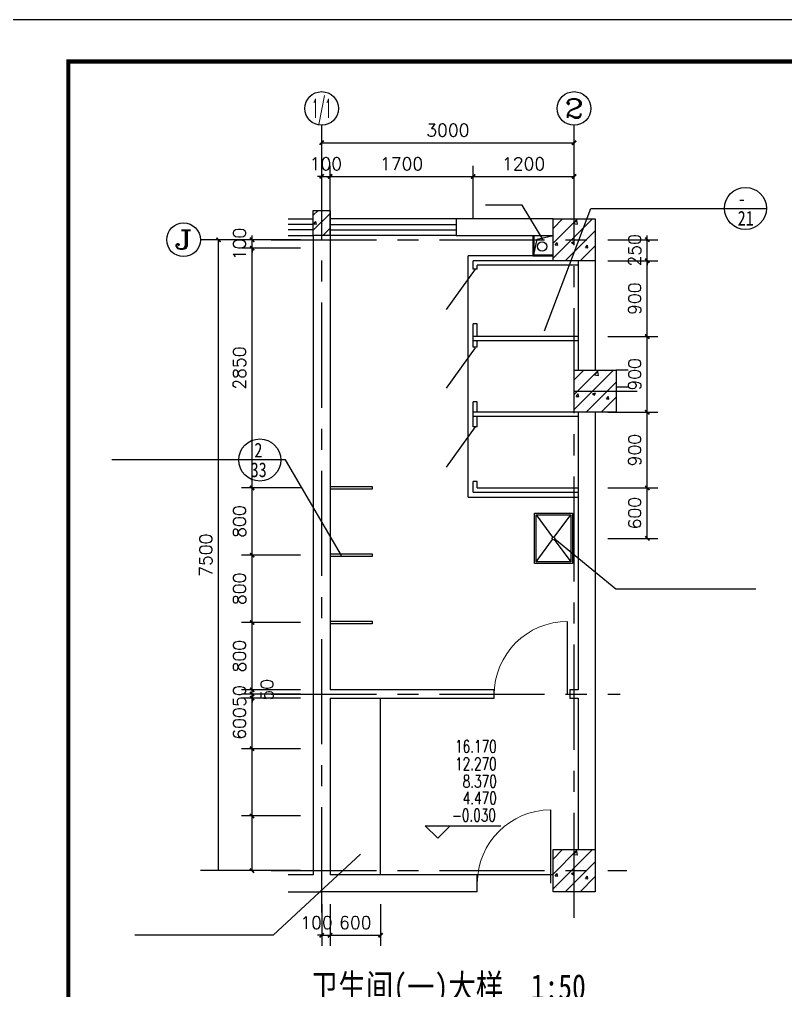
# Model space of a CAD drawing. Extents: x -4968480 to 5598971, y -5343220 to -29066.
# Drawn here: x 312330 to 321437, y -58011 to -46466 of the extents above; entities that cross this region are included whole.
import ezdxf
from ezdxf.enums import TextEntityAlignment as Align

# ---------------------------------------------------------------- set-up
doc = ezdxf.new("R2010")
doc.units = 0
doc.header["$LTSCALE"] = 1000
doc.header["$MEASUREMENT"] = 0
doc.linetypes.add('CENTER', pattern=[2, 1.25, -0.25, 0.25, -0.25])
doc.layers.get('0').update_dxf_attribs({"linetype": 'CONTINUOUS'})
for name, color, linetype in [('AXIS', 3, 'CONTINUOUS'), ('AXIS_TEXT', 7, 'CONTINUOUS'), ('DOTE', 1, 'CENTER'), ('PUB_DIM', 3, 'CONTINUOUS'), ('PUB_TEXT', 7, 'CONTINUOUS'), ('WALL', 2, 'CONTINUOUS'), ('WINDOW', 4, 'CONTINUOUS')]:
    doc.layers.add(name, color=color, linetype=linetype)
doc.styles.add('-宋体', font='', dxfattribs={"width": 0.8})
doc.styles.add('_TCH_AXIS', font='COMPLEX', dxfattribs={"bigfont": 'GBCBIG'})
doc.styles.add('_TCH_DIM', font='SIMPLEX', dxfattribs={"bigfont": 'GBCBIG'})
doc.styles.get('-宋体').set_extended_font_data('SimSun')

# ---------------------------------------------------------------- blocks, each defined once
blk = doc.blocks.new('_ArchTick')
at = {"color": 0, "linetype": 'ByBlock', "const_width": 0.4}
blk.add_lwpolyline([(-0.5, -0.5), (0.5, 0.5)], dxfattribs=at)

msp = doc.modelspace()

# ---------------------------------------------------------------- linework, layer by layer
for p, q in [((318307, -48672.9, -24317.3), (317867.8, -48672.9, -24317.3)), ((318553.5, -49086.5, -24317.3), (318307, -48672.9, -24317.3)), ((318572.3, -50166.5, -24317.3), (319123.7, -48712.7, -24317.3)), ((319123.7, -48712.7, -24317.3), (321209.7, -48712.7, -24317.3)), ((317522.5, -48835.7, -24317.3), (316022.5, -48835.7, -24317.3)), ((316022.5, -48902.4, -24317.3), (317522.5, -48902.4, -24317.3)), ((316022.5, -48969, -24317.3), (317522.5, -48969, -24317.3)), ((317522.5, -49035.7, -24317.3), (316022.5, -49035.7, -24317.3)), ((318432.5, -49035.7, -24317.3), (318432.5, -49275.7, -24317.3)), ((318442.5, -49035.7, -24317.3), (318442.5, -49265.7, -24317.3)), ((318485, -49080.2, -24317.3), (318672.5, -49035.7, -24317.3)), ((318442.5, -49265.7, -24317.3), (318485, -49080.2, -24317.3)), ((317662.5, -52145.7, -24317.3), (317662.5, -49275.7, -24317.3)), ((318672.5, -49275.7, -24317.3), (317662.5, -49275.7, -24317.3)), ((318432.5, -49275.7, -24317.3), (318672.5, -49275.7, -24317.3)), ((318442.5, -49265.7, -24317.3), (318672.5, -49265.7, -24317.3)), ((317722.5, -49435.7, -24317.3), (317722.5, -49335.7, -24317.3)), ((318972.5, -49335.7, -24317.3), (317722.5, -49335.7, -24317.3)), ((317772.5, -49435.7, -24317.3), (317772.5, -49385.7, -24317.3)), ((318972.5, -49385.7, -24317.3), (317772.5, -49385.7, -24317.3)), ((317747.5, -49435.7, -24317.3), (317400.5, -49914.2, -24317.3)), ((317772.5, -49435.7, -24317.3), (317722.5, -49435.7, -24317.3)), ((317772.5, -50085.7, -24317.3), (317722.5, -50085.7, -24317.3)), ((317722.5, -50360.7, -24317.3), (317722.5, -50085.7, -24317.3)), ((317772.5, -50235.7, -24317.3), (317772.5, -50085.7, -24317.3)), ((318972.5, -50235.7, -24317.3), (317722.5, -50235.7, -24317.3)), ((318972.5, -50285.7, -24317.3), (317722.5, -50285.7, -24317.3)), ((317772.5, -50360.7, -24317.3), (317772.5, -50285.7, -24317.3)), ((317747.5, -50370.7, -24317.3), (317400.5, -50849.2, -24317.3)), ((317772.5, -50360.7, -24317.3), (317722.5, -50360.7, -24317.3)), ((317772.5, -51010.7, -24317.3), (317722.5, -51010.7, -24317.3)), ((317722.5, -51310.7, -24317.3), (317722.5, -51010.7, -24317.3)), ((317772.5, -51135.7, -24317.3), (317772.5, -51010.7, -24317.3)), ((318972.5, -51135.7, -24317.3), (317722.5, -51135.7, -24317.3)), ((318972.5, -51185.7, -24317.3), (317722.5, -51185.7, -24317.3)), ((317772.5, -51310.7, -24317.3), (317772.5, -51185.7, -24317.3)), ((317747.5, -51310.7, -24317.3), (317400.5, -51789.2, -24317.3)), ((317772.5, -51310.7, -24317.3), (317722.5, -51310.7, -24317.3)), ((315490.9, -51703.5, -24317.3), (313429.9, -51703.5, -24317.3)), ((316158.1, -52839.3, -24317.3), (315490.9, -51703.5, -24317.3)), ((316022.5, -52020.7, -24317.3), (316522.5, -52020.7, -24317.3)), ((316522.5, -52050.7, -24317.3), (316022.5, -52050.7, -24317.3)), ((316522.5, -52020.7, -24317.3), (316522.5, -52050.7, -24317.3)), ((317722.5, -52085.7, -24317.3), (317722.5, -51960.7, -24317.3)), ((317772.5, -51960.7, -24317.3), (317722.5, -51960.7, -24317.3)), ((317772.5, -52035.7, -24317.3), (317772.5, -51960.7, -24317.3)), ((317772.5, -52035.7, -24317.3), (318972.5, -52035.7, -24317.3)), ((317662.5, -52145.7, -24317.3), (318972.5, -52145.7, -24317.3)), ((317722.5, -52085.7, -24317.3), (318972.5, -52085.7, -24317.3)), ((318472.5, -52355.3, -24317.3), (318667.3, -52621.5, -24317.3)), ((318687.6, -52621.5, -24317.3), (318882.5, -52355.3, -24317.3)), ((318693.3, -52641.9, -24317.3), (319419.9, -53237.3, -24317.3)), ((318472.5, -52915.3, -24317.3), (318667.3, -52649.1, -24317.3)), ((318687.6, -52649.1, -24317.3), (318882.5, -52915.3, -24317.3)), ((316022.5, -52820.7, -24317.3), (316522.5, -52820.7, -24317.3)), ((316522.5, -52850.7, -24317.3), (316022.5, -52850.7, -24317.3)), ((316522.5, -52820.7, -24317.3), (316522.5, -52850.7, -24317.3)), ((319419.9, -53237.3, -24317.3), (321081.7, -53237.3, -24317.3)), ((316022.5, -53620.7, -24317.3), (316522.5, -53620.7, -24317.3)), ((316522.5, -53650.7, -24317.3), (316022.5, -53650.7, -24317.3)), ((316522.5, -53620.7, -24317.3), (316522.5, -53650.7, -24317.3)), ((318845.4, -54496.3, -24317.3), (318845.4, -53623.3, -24317.3)), ((316622.5, -56635.7, -24317.3), (316622.5, -54535.7, -24317.3)), ((318645.5, -56735.7, -24317.3), (318645.5, -55862.7, -24317.3)), ((316382.1, -56389.2, -24317.3), (315344.7, -57354.3, -24317.3)), ((318672.5, -56635.7, -24317.3), (317772.5, -56635.7, -24317.3)), ((315344.7, -57354.3, -24317.3), (313700.1, -57354.3, -24317.3))]:
    msp.add_line(p, q)
at = {"color": 8}
for p, q in [((315822.5, -48794.7, -24317.3), (315881.5, -48735.7, -24317.3)), ((315822.5, -48971.5, -24317.3), (316022.5, -48771.5, -24317.3)), ((318672.5, -48949.9, -24317.3), (318786.7, -48835.7, -24317.3)), ((318672.5, -49126.7, -24317.3), (318963.4, -48835.7, -24317.3)), ((318672.5, -49303.4, -24317.3), (319140.2, -48835.7, -24317.3)), ((315826.2, -48973, -24317.3), (315822.5, -48940.8, -24317.3)), ((315829.2, -48896, -24317.3), (315853.3, -48867.2, -24317.3)), ((315829.2, -48896, -24317.3), (315859.1, -48898.6, -24317.3)), ((315839.1, -48913.5, -24317.3), (315839.1, -48913.5, -24317.3)), ((315859, -48898.8, -24317.3), (315853.2, -48867.5, -24317.3)), ((315930, -48837.1, -24317.3), (315930, -48837.1, -24317.3)), ((315931.5, -48889, -24317.3), (315931.5, -48889, -24317.3)), ((315935, -49035.7, -24317.3), (316022.5, -48948.2, -24317.3)), ((318727.6, -48893, -24317.3), (318727.6, -48893, -24317.3)), ((318892.8, -48846.8, -24317.3), (318892.8, -48846.8, -24317.3)), ((318917.2, -48892.6, -24317.3), (318956.2, -48852, -24317.3)), ((318917.2, -48892.6, -24317.3), (318961.7, -48899.5, -24317.3)), ((318961.7, -48899.7, -24317.3), (318956.1, -48852.2, -24317.3)), ((318987.6, -48917.7, -24317.3), (318987.6, -48917.7, -24317.3)), ((319043.3, -48851.5, -24317.3), (319043.3, -48851.5, -24317.3)), ((315822.5, -48972.2, -24317.3), (315826.3, -48972.8, -24317.3)), ((315923.9, -49003.6, -24317.3), (315923.9, -49003.6, -24317.3)), ((316016, -48957.6, -24317.3), (316022.5, -48955.1, -24317.3)), ((316016, -48957.6, -24317.3), (316022.5, -48961.9, -24317.3)), ((318721, -49006.6, -24317.3), (318721, -49006.6, -24317.3)), ((318730.9, -48952.9, -24317.3), (318730.9, -48952.9, -24317.3)), ((318817, -49335.7, -24317.3), (319172.5, -48980.2, -24317.3)), ((318867.6, -49013.1, -24317.3), (318867.6, -49013.1, -24317.3)), ((318911.8, -49048.7, -24317.3), (318911.8, -49048.7, -24317.3)), ((319012.6, -48956.6, -24317.3), (319012.6, -48956.6, -24317.3)), ((319037, -49032.2, -24317.3), (319037, -49032.2, -24317.3)), ((319134.5, -49024.4, -24317.3), (319134.5, -49024.4, -24317.3)), ((318698.2, -49147, -24317.3), (318722.3, -49118.3, -24317.3)), ((318698.2, -49147, -24317.3), (318728.1, -49149.6, -24317.3)), ((318728.1, -49149.9, -24317.3), (318722.3, -49118.5, -24317.3)), ((318724.8, -49119.3, -24317.3), (318724.8, -49119.3, -24317.3)), ((318890.3, -49117.8, -24317.3), (318925.3, -49104.3, -24317.3)), ((318890.3, -49117.8, -24317.3), (318915.2, -49134.5, -24317.3)), ((318911.9, -49181.6, -24317.3), (318911.9, -49181.6, -24317.3)), ((318915.1, -49134.8, -24317.3), (318925.3, -49104.6, -24317.3)), ((318981.5, -49084.1, -24317.3), (318981.5, -49084.1, -24317.3)), ((318993.8, -49335.7, -24317.3), (319172.5, -49157, -24317.3)), ((319056.9, -49178.4, -24317.3), (319081, -49149.6, -24317.3)), ((319056.9, -49178.4, -24317.3), (319086.7, -49181, -24317.3)), ((319086.7, -49181.2, -24317.3), (319080.9, -49149.9, -24317.3)), ((318718.7, -49285.8, -24317.3), (318718.7, -49285.8, -24317.3)), ((318770.2, -49268.6, -24317.3), (318770.2, -49268.6, -24317.3)), ((318780.3, -49245.9, -24317.3), (318780.3, -49245.9, -24317.3)), ((318905.4, -49229.4, -24317.3), (318905.4, -49229.4, -24317.3)), ((318975.4, -49250.5, -24317.3), (318975.4, -49250.5, -24317.3)), ((319037.1, -49279.9, -24317.3), (319037.1, -49279.9, -24317.3)), ((319094.8, -49204.5, -24317.3), (319094.8, -49204.5, -24317.3)), ((319170.6, -49335.7, -24317.3), (319172.5, -49333.8, -24317.3)), ((318922.5, -50749.9, -24317.3), (319036.7, -50635.7, -24317.3)), ((318922.5, -50926.7, -24317.3), (319213.4, -50635.7, -24317.3)), ((318922.5, -51103.4, -24317.3), (319390.2, -50635.7, -24317.3)), ((319142.8, -50646.8, -24317.3), (319142.8, -50646.8, -24317.3)), ((319167.2, -50692.6, -24317.3), (319206.2, -50652, -24317.3)), ((319211.7, -50699.7, -24317.3), (319206.1, -50652.2, -24317.3)), ((319293.3, -50651.5, -24317.3), (319293.3, -50651.5, -24317.3)), ((318977.6, -50693, -24317.3), (318977.6, -50693, -24317.3)), ((318980.9, -50752.9, -24317.3), (318980.9, -50752.9, -24317.3)), ((319067, -51135.7, -24317.3), (319422.5, -50780.2, -24317.3)), ((319167.2, -50692.6, -24317.3), (319211.7, -50699.5, -24317.3)), ((319237.6, -50717.7, -24317.3), (319237.6, -50717.7, -24317.3)), ((319262.6, -50756.6, -24317.3), (319262.6, -50756.6, -24317.3)), ((318971, -50806.6, -24317.3), (318971, -50806.6, -24317.3)), ((319117.6, -50813.1, -24317.3), (319117.6, -50813.1, -24317.3)), ((319140.3, -50917.8, -24317.3), (319175.3, -50904.3, -24317.3)), ((319161.8, -50848.7, -24317.3), (319161.8, -50848.7, -24317.3)), ((319165.1, -50934.8, -24317.3), (319175.3, -50904.6, -24317.3)), ((319231.5, -50884.1, -24317.3), (319231.5, -50884.1, -24317.3)), ((319287, -50832.2, -24317.3), (319287, -50832.2, -24317.3)), ((319384.5, -50824.4, -24317.3), (319384.5, -50824.4, -24317.3)), ((318948.2, -50947, -24317.3), (318972.3, -50918.3, -24317.3)), ((318948.2, -50947, -24317.3), (318978.1, -50949.6, -24317.3)), ((318978.1, -50949.9, -24317.3), (318972.3, -50918.5, -24317.3)), ((318974.8, -50919.3, -24317.3), (318974.8, -50919.3, -24317.3)), ((319140.3, -50917.8, -24317.3), (319165.2, -50934.5, -24317.3)), ((319155.4, -51029.4, -24317.3), (319155.4, -51029.4, -24317.3)), ((319161.9, -50981.6, -24317.3), (319161.9, -50981.6, -24317.3)), ((319243.8, -51135.7, -24317.3), (319422.5, -50957, -24317.3)), ((319306.9, -50978.4, -24317.3), (319331, -50949.6, -24317.3)), ((319306.9, -50978.4, -24317.3), (319336.7, -50981, -24317.3)), ((319336.7, -50981.2, -24317.3), (319330.9, -50949.9, -24317.3)), ((319344.8, -51004.5, -24317.3), (319344.8, -51004.5, -24317.3)), ((318968.7, -51085.8, -24317.3), (318968.7, -51085.8, -24317.3)), ((319020.2, -51068.6, -24317.3), (319020.2, -51068.6, -24317.3)), ((319030.3, -51045.9, -24317.3), (319030.3, -51045.9, -24317.3)), ((319225.4, -51050.5, -24317.3), (319225.4, -51050.5, -24317.3)), ((319287.1, -51079.9, -24317.3), (319287.1, -51079.9, -24317.3)), ((319420.6, -51135.7, -24317.3), (319422.5, -51133.8, -24317.3)), ((318672.5, -56449.9, -24317.3), (318786.7, -56335.7, -24317.3)), ((318672.5, -56626.7, -24317.3), (318963.4, -56335.7, -24317.3)), ((318672.5, -56803.4, -24317.3), (319140.2, -56335.7, -24317.3)), ((318727.6, -56393, -24317.3), (318727.6, -56393, -24317.3)), ((318730.9, -56452.9, -24317.3), (318730.9, -56452.9, -24317.3)), ((318892.8, -56346.8, -24317.3), (318892.8, -56346.8, -24317.3)), ((318917.2, -56392.6, -24317.3), (318956.2, -56352, -24317.3)), ((318917.2, -56392.6, -24317.3), (318961.7, -56399.5, -24317.3)), ((318961.7, -56399.7, -24317.3), (318956.1, -56352.2, -24317.3)), ((318987.6, -56417.7, -24317.3), (318987.6, -56417.7, -24317.3)), ((319043.3, -56351.5, -24317.3), (319043.3, -56351.5, -24317.3)), ((318721, -56506.6, -24317.3), (318721, -56506.6, -24317.3)), ((318817, -56835.7, -24317.3), (319172.5, -56480.2, -24317.3)), ((318867.6, -56513.1, -24317.3), (318867.6, -56513.1, -24317.3)), ((318911.8, -56548.7, -24317.3), (318911.8, -56548.7, -24317.3)), ((319012.6, -56456.6, -24317.3), (319012.6, -56456.6, -24317.3)), ((319037, -56532.2, -24317.3), (319037, -56532.2, -24317.3)), ((319134.5, -56524.4, -24317.3), (319134.5, -56524.4, -24317.3)), ((318698.2, -56647, -24317.3), (318722.3, -56618.3, -24317.3)), ((318698.2, -56647, -24317.3), (318728.1, -56649.6, -24317.3)), ((318728.1, -56649.9, -24317.3), (318722.3, -56618.5, -24317.3)), ((318724.8, -56619.3, -24317.3), (318724.8, -56619.3, -24317.3)), ((318890.3, -56617.8, -24317.3), (318925.3, -56604.3, -24317.3)), ((318890.3, -56617.8, -24317.3), (318915.2, -56634.5, -24317.3)), ((318911.9, -56681.6, -24317.3), (318911.9, -56681.6, -24317.3)), ((318915.1, -56634.8, -24317.3), (318925.3, -56604.6, -24317.3)), ((318981.5, -56584.1, -24317.3), (318981.5, -56584.1, -24317.3)), ((318993.8, -56835.7, -24317.3), (319172.5, -56657, -24317.3)), ((319056.9, -56678.4, -24317.3), (319081, -56649.6, -24317.3)), ((319056.9, -56678.4, -24317.3), (319086.7, -56681, -24317.3)), ((319086.7, -56681.2, -24317.3), (319080.9, -56649.9, -24317.3)), ((318718.7, -56785.8, -24317.3), (318718.7, -56785.8, -24317.3)), ((318770.2, -56768.6, -24317.3), (318770.2, -56768.6, -24317.3)), ((318780.3, -56745.9, -24317.3), (318780.3, -56745.9, -24317.3)), ((318905.4, -56729.4, -24317.3), (318905.4, -56729.4, -24317.3)), ((318975.4, -56750.5, -24317.3), (318975.4, -56750.5, -24317.3)), ((319037.1, -56779.9, -24317.3), (319037.1, -56779.9, -24317.3)), ((319094.8, -56704.5, -24317.3), (319094.8, -56704.5, -24317.3)), ((319170.6, -56835.7, -24317.3), (319172.5, -56833.8, -24317.3))]:
    msp.add_line(p, q, dxfattribs=at)
at = {"elevation": -24317.3}
for points in [[(311661.7, -67466.1), (311661.7, -46466.1), (341361.7, -46466.1), (341361.7, -67466.1)], [(318452.5, -52935.3), (318452.5, -52335.3), (318902.5, -52335.3), (318902.5, -52935.3)], [(318472.5, -52915.3), (318472.5, -52355.3), (318882.5, -52355.3), (318882.5, -52915.3)]]:
    msp.add_lwpolyline(points, close=True, dxfattribs=at)
at = {"const_width": 50, "elevation": -24317.3}
msp.add_lwpolyline([(312911.7, -66966.1), (340861.7, -66966.1), (340861.7, -46966.1), (312911.7, -46966.1)], close=True, dxfattribs=at)
for centre, radius in [((320959.7, -48712.7, -24317.3), 250), ((318542.5, -49165.7, -24317.3), 55), ((315186.7, -51703.5, -24317.3), 250), ((318677.5, -52635.3, -24317.3), 17.1)]:
    msp.add_circle(centre, radius)
at = {"lineweight": 13}
for centre in [(318845.4, -54496.3, -24317.3), (318645.5, -56735.7, -24317.3)]:
    msp.add_arc(centre, 873, 90, 180, dxfattribs=at)
at = {"layer": 'AXIS'}
for p, q in [((315922.5, -48571.1, -24317.3), (315922.5, -47724.9, -24317.3)), ((318922.5, -48571.1, -24317.3), (318922.5, -47724.9, -24317.3)), ((315128.7, -49085.7, -24317.3), (314480.7, -49085.7, -24317.3)), ((315128.7, -56585.7, -24317.3), (314480.7, -56585.7, -24317.3))]:
    msp.add_line(p, q, dxfattribs=at)
for centre in [(315922.5, -47524.9, -24317.3), (318922.5, -47524.9, -24317.3), (314280.7, -49085.7, -24317.3)]:
    msp.add_circle(centre, 200, dxfattribs=at)
at = {"layer": 'DOTE'}
for p, q in [((315922.5, -57082.6, -24317.3), (315922.5, -48669.7, -24317.3)), ((318922.5, -57148.4, -24317.3), (318922.5, -48669.7, -24317.3)), ((315322.5, -49085.7, -24317.3), (319672.5, -49085.7, -24317.3)), ((318922.5, -50885.7, -24317.3), (319672.5, -50885.7, -24317.3)), ((315322.5, -54485.7, -24317.3), (319471.1, -54485.7, -24317.3)), ((315322.5, -56585.7, -24317.3), (319551.6, -56585.7, -24317.3))]:
    msp.add_line(p, q, dxfattribs=at)
at = {"layer": 'PUB_DIM'}
for p, q in [((315922.5, -48669.7, -24317.3), (315922.5, -47807.4, -24317.3)), ((318922.5, -48669.7, -24317.3), (318922.5, -47807.4, -24317.3)), ((315922.5, -47932.4, -24317.3), (318922.5, -47932.4, -24317.3)), ((315922.5, -48835.7, -24317.3), (315922.5, -48207.6, -24317.3)), ((316022.5, -48835.7, -24317.3), (316022.5, -48207.6, -24317.3)), ((316022.5, -48835.7, -24317.3), (316022.5, -48207.6, -24317.3)), ((317722.5, -48835.7, -24317.3), (317722.5, -48207.6, -24317.3)), ((317722.5, -48835.7, -24317.3), (317722.5, -48207.6, -24317.3)), ((318922.5, -48835.7, -24317.3), (318922.5, -48207.6, -24317.3)), ((315922.5, -48332.6, -24317.3), (315872.5, -48332.6, -24317.3)), ((315922.5, -48332.6, -24317.3), (316022.5, -48332.6, -24317.3)), ((316022.5, -48332.6, -24317.3), (316072.5, -48332.6, -24317.3)), ((316022.5, -48332.6, -24317.3), (317722.5, -48332.6, -24317.3)), ((317722.5, -48332.6, -24317.3), (318922.5, -48332.6, -24317.3)), ((315095.4, -49085.7, -24317.3), (315095.4, -49035.7, -24317.3)), ((319793, -49085.7, -24317.3), (319793, -49035.7, -24317.3)), ((315322.5, -49085.7, -24317.3), (314570.7, -49085.7, -24317.3)), ((314695.7, -56585.7, -24317.3), (314695.7, -49085.7, -24317.3)), ((315672.5, -49085.7, -24317.3), (314970.4, -49085.7, -24317.3)), ((315095.4, -49185.7, -24317.3), (315095.4, -49085.7, -24317.3)), ((319322.5, -49085.7, -24317.3), (319918, -49085.7, -24317.3)), ((319793, -49335.7, -24317.3), (319793, -49085.7, -24317.3)), ((315672.5, -49185.7, -24317.3), (314970.4, -49185.7, -24317.3)), ((315672.5, -49185.7, -24317.3), (314970.4, -49185.7, -24317.3)), ((315095.4, -49185.7, -24317.3), (315095.4, -49235.7, -24317.3)), ((315095.4, -52035.7, -24317.3), (315095.4, -49185.7, -24317.3)), ((319322.5, -49335.7, -24317.3), (319918, -49335.7, -24317.3)), ((319322.5, -49335.7, -24317.3), (319918, -49335.7, -24317.3)), ((319793, -49335.7, -24317.3), (319793, -49385.7, -24317.3)), ((319793, -50235.7, -24317.3), (319793, -49335.7, -24317.3)), ((319322.5, -50235.7, -24317.3), (319918, -50235.7, -24317.3)), ((319322.5, -50235.7, -24317.3), (319918, -50235.7, -24317.3)), ((319793, -51135.8, -24317.3), (319793, -50235.7, -24317.3)), ((319322.5, -51135.8, -24317.3), (319918, -51135.8, -24317.3)), ((319322.5, -51135.8, -24317.3), (319918, -51135.8, -24317.3)), ((319793, -52035.7, -24317.3), (319793, -51135.8, -24317.3)), ((315672.5, -52035.7, -24317.3), (314970.4, -52035.7, -24317.3)), ((315672.5, -52035.7, -24317.3), (314970.4, -52035.7, -24317.3)), ((315095.4, -52835.7, -24317.3), (315095.4, -52035.7, -24317.3)), ((319322.5, -52035.7, -24317.3), (319918, -52035.7, -24317.3)), ((319322.5, -52035.7, -24317.3), (319918, -52035.7, -24317.3)), ((319793, -52635.3, -24317.3), (319793, -52035.7, -24317.3)), ((319322.5, -52635.3, -24317.3), (319918, -52635.3, -24317.3)), ((315672.5, -52835.7, -24317.3), (314970.4, -52835.7, -24317.3)), ((315672.5, -52835.7, -24317.3), (314970.4, -52835.7, -24317.3)), ((315095.4, -53635.7, -24317.3), (315095.4, -52835.7, -24317.3)), ((315672.5, -53635.7, -24317.3), (314970.4, -53635.7, -24317.3)), ((315672.5, -53635.7, -24317.3), (314970.4, -53635.7, -24317.3)), ((315095.4, -54435.7, -24317.3), (315095.4, -53635.7, -24317.3)), ((315672.5, -54435.7, -24317.3), (314970.4, -54435.7, -24317.3)), ((315672.5, -54435.7, -24317.3), (314970.4, -54435.7, -24317.3)), ((315672.5, -54485.7, -24317.3), (314970.4, -54485.7, -24317.3)), ((315672.5, -54485.7, -24317.3), (314970.4, -54485.7, -24317.3)), ((315095.4, -54435.7, -24317.3), (315095.4, -54385.7, -24317.3)), ((315095.4, -54485.7, -24317.3), (315095.4, -54435.7, -24317.3)), ((315095.4, -54485.7, -24317.3), (315095.4, -54435.7, -24317.3)), ((315095.4, -54485.7, -24317.3), (315095.4, -54535.7, -24317.3)), ((315095.4, -54535.7, -24317.3), (315095.4, -54485.7, -24317.3)), ((315672.5, -54535.7, -24317.3), (314970.4, -54535.7, -24317.3)), ((315672.5, -54535.7, -24317.3), (314970.4, -54535.7, -24317.3)), ((315095.4, -54535.7, -24317.3), (315095.4, -54585.7, -24317.3)), ((315095.4, -55135.7, -24317.3), (315095.4, -54535.7, -24317.3)), ((315672.5, -55135.7, -24317.3), (314970.4, -55135.7, -24317.3)), ((315672.5, -55135.7, -24317.3), (314970.4, -55135.7, -24317.3)), ((315095.4, -55935.7, -24317.3), (315095.4, -55135.7, -24317.3)), ((315672.5, -55935.7, -24317.3), (314970.4, -55935.7, -24317.3)), ((315672.5, -55935.7, -24317.3), (314970.4, -55935.7, -24317.3)), ((315095.4, -56585.7, -24317.3), (315095.4, -55935.7, -24317.3)), ((317301.7, -56201, -48634.7), (317151.7, -56051, -48634.7)), ((317151.7, -56051, -48634.7), (318051.7, -56051, -48634.7)), ((317301.7, -56201, -48634.7), (317451.7, -56051, -48634.7)), ((315322.5, -56585.7, -24317.3), (314570.7, -56585.7, -24317.3)), ((315672.5, -56585.7, -24317.3), (314970.4, -56585.7, -24317.3)), ((315922.5, -56985.7, -24317.3), (315922.5, -57478.7, -24317.3)), ((316022.5, -56985.7, -24317.3), (316022.5, -57478.7, -24317.3)), ((316022.5, -56985.7, -24317.3), (316022.5, -57478.7, -24317.3)), ((316622.5, -56985.7, -24317.3), (316622.5, -57478.7, -24317.3)), ((315922.5, -57353.7, -24317.3), (315872.5, -57353.7, -24317.3)), ((315922.5, -57353.7, -24317.3), (316022.5, -57353.7, -24317.3)), ((316022.5, -57353.7, -24317.3), (316072.5, -57353.7, -24317.3)), ((316022.5, -57353.7, -24317.3), (316622.5, -57353.7, -24317.3))]:
    msp.add_line(p, q, dxfattribs=at)
at = {"layer": 'WALL'}
for p, q in [((315822.5, -48735.7, -24317.3), (316022.5, -48735.7, -24317.3)), ((315822.5, -49035.7, -24317.3), (315822.5, -48735.7, -24317.3)), ((316022.5, -48735.7, -24317.3), (316022.5, -49035.7, -24317.3)), ((316022.5, -49035.7, -24317.3), (316022.5, -48835.7, -24317.3)), ((318672.5, -48835.7, -24317.3), (317522.5, -48835.7, -24317.3)), ((317522.5, -48835.7, -24317.3), (317522.5, -49035.7, -24317.3)), ((318672.5, -48835.7, -24317.3), (319172.5, -48835.7, -24317.3)), ((318672.5, -49335.7, -24317.3), (318672.5, -48835.7, -24317.3)), ((319172.5, -48835.7, -24317.3), (319172.5, -49335.7, -24317.3)), ((316022.5, -49035.7, -24317.3), (315822.5, -49035.7, -24317.3)), ((315822.5, -49035.7, -24317.3), (315822.5, -54485.7, -24317.3)), ((316022.5, -49035.7, -24317.3), (315822.5, -49035.7, -24317.3)), ((316022.5, -49035.7, -24317.3), (316022.5, -54435.7, -24317.3)), ((317522.5, -49035.7, -24317.3), (318672.5, -49035.7, -24317.3)), ((319172.5, -49335.7, -24317.3), (318672.5, -49335.7, -24317.3)), ((318972.5, -49335.7, -24317.3), (318972.5, -50635.7, -24317.3)), ((319172.5, -49335.7, -24317.3), (319172.5, -50635.7, -24317.3)), ((318922.5, -50635.7, -24317.3), (319422.5, -50635.7, -24317.3)), ((318922.5, -51135.7, -24317.3), (318922.5, -50635.7, -24317.3)), ((319565.4, -50635.7, -24317.3), (319422.5, -50635.7, -24317.3)), ((319422.5, -50635.7, -24317.3), (319422.5, -51135.7, -24317.3)), ((319422.5, -50835.7, -24317.3), (319565.4, -50835.7, -24317.3)), ((319422.5, -51135.7, -24317.3), (318922.5, -51135.7, -24317.3)), ((318972.5, -51135.7, -24317.3), (318972.5, -54435.7, -24317.3)), ((319172.5, -51135.7, -24317.3), (319172.5, -54485.7, -24317.3)), ((315822.5, -54485.7, -24317.3), (315822.5, -56635.7, -24317.3)), ((317972.5, -54435.7, -24317.3), (316022.5, -54435.7, -24317.3)), ((317972.5, -54535.7, -24317.3), (317972.5, -54435.7, -24317.3)), ((318972.5, -54435.7, -24317.3), (318872.5, -54435.7, -24317.3)), ((318872.5, -54435.7, -24317.3), (318872.5, -54535.7, -24317.3)), ((319172.5, -54485.7, -24317.3), (319172.5, -56335.7, -24317.3)), ((316022.5, -54535.7, -24317.3), (316022.5, -56635.7, -24317.3)), ((316022.5, -54535.7, -24317.3), (317972.5, -54535.7, -24317.3)), ((318872.5, -54535.7, -24317.3), (318972.5, -54535.7, -24317.3)), ((318972.5, -54535.7, -24317.3), (318972.5, -56335.7, -24317.3)), ((318672.5, -56335.7, -24317.3), (319172.5, -56335.7, -24317.3)), ((318672.5, -56835.7, -24317.3), (318672.5, -56335.7, -24317.3)), ((319172.5, -56335.7, -24317.3), (319172.5, -56835.7, -24317.3)), ((315822.5, -56635.7, -24317.3), (315523, -56635.7, -24317.3)), ((317772.5, -56635.7, -24317.3), (316022.5, -56635.7, -24317.3)), ((317772.5, -56835.7, -24317.3), (317772.5, -56635.7, -24317.3)), ((318672.5, -56635.7, -24317.3), (318672.5, -56635.7, -24317.3)), ((318672.5, -56835.7, -24317.3), (318672.5, -56635.7, -24317.3)), ((315523, -56835.7, -24317.3), (315922.5, -56835.7, -24317.3)), ((317772.5, -56835.7, -24317.3), (315922.5, -56835.7, -24317.3)), ((318672.5, -56835.7, -24317.3), (318672.5, -56835.7, -24317.3)), ((319172.5, -56835.7, -24317.3), (318672.5, -56835.7, -24317.3))]:
    msp.add_line(p, q, dxfattribs=at)
at = {"layer": 'WINDOW'}
for p, q in [((315523, -48835.7, -24317.3), (315822.5, -48835.7, -24317.3)), ((315822.5, -48902.4, -24317.3), (315523, -48902.4, -24317.3)), ((315822.5, -48969, -24317.3), (315523, -48969, -24317.3)), ((315523, -49035.7, -24317.3), (315822.5, -49035.7, -24317.3))]:
    msp.add_line(p, q, dxfattribs=at)

# ---------------------------------------------------------------- block references
at = {"layer": 'PUB_DIM', "xscale": 50, "yscale": 50, "zscale": 50}
for p, rotation in [((315922.5, -47932.4, -24317.3), 180), ((316022.5, -48332.6, -24317.3), 180), ((316022.5, -48332.6, -24317.3), 180), ((317722.5, -48332.6, -24317.3), 180), ((314695.7, -49085.7, -24317.3), 90), ((315095.4, -49085.7, -24317.3), 270), ((319793, -49085.7, -24317.3), 270), ((315095.4, -49185.7, -24317.3), 90), ((315095.4, -49185.7, -24317.3), 90), ((319793, -49335.7, -24317.3), 90), ((319793, -49335.7, -24317.3), 90), ((319793, -50235.7, -24317.3), 270), ((319793, -50235.7, -24317.3), 90), ((319793, -51135.8, -24317.3), 270), ((319793, -51135.8, -24317.3), 90), ((315095.4, -52035.7, -24317.3), 270), ((315095.4, -52035.7, -24317.3), 90), ((319793, -52035.7, -24317.3), 90), ((319793, -52035.7, -24317.3), 270), ((319793, -52635.3, -24317.3), 270), ((315095.4, -52835.7, -24317.3), 270), ((315095.4, -52835.7, -24317.3), 90), ((315095.4, -53635.7, -24317.3), 270), ((315095.4, -53635.7, -24317.3), 90), ((315095.4, -54435.7, -24317.3), 270), ((315095.4, -54435.7, -24317.3), 270), ((315095.4, -54485.7, -24317.3), 90), ((315095.4, -54485.7, -24317.3), 270), ((315095.4, -54535.7, -24317.3), 90), ((315095.4, -54535.7, -24317.3), 90), ((315095.4, -55135.7, -24317.3), 270), ((315095.4, -55135.7, -24317.3), 90), ((315095.4, -55935.7, -24317.3), 270), ((315095.4, -55935.7, -24317.3), 90), ((315095.4, -56585.7, -24317.3), 270), ((316022.5, -57353.7, -24317.3), 180), ((316022.5, -57353.7, -24317.3), 180)]:
    msp.add_blockref('_ArchTick', p, dxfattribs=dict(at, rotation=rotation))
for p in [(318922.5, -47932.4, -24317.3), (315922.5, -48332.6, -24317.3), (317722.5, -48332.6, -24317.3), (318922.5, -48332.6, -24317.3), (315922.5, -57353.7, -24317.3), (316622.5, -57353.7, -24317.3)]:
    msp.add_blockref('_ArchTick', p, dxfattribs=at)

# ---------------------------------------------------------------- texts
at = {"style": '-宋体', "width": 0.8}
for s, height, p in [('-', 175, (320868.8, -48683.2, -24317.3)), ('21', 175, (320867.7, -48916.8, -24317.3)), ('2', 175, (315122.7, -51673.9, -24317.3)), ('33', 175, (315078.9, -51907.5, -24317.3)), ('卫生间(一)大样  1:50', 300, (315791.6, -58116, -24317.3))]:
    msp.add_text(s, height=height, dxfattribs=at).set_placement(p)
at = {"layer": 'AXIS_TEXT', "style": '_TCH_AXIS'}
for s, height, width, p, p2 in [('1/1', 226.27, 0.456522, (315809.3, -47638, -24317.3), (316035.6, -47638, -24317.3)), ('2', 226.3, 1.5, (318809.3, -47638, -24317.3), (319035.6, -47638, -24317.3)), ('J', 226.3, 1.909091, (314167.6, -49198.8, -24317.3), (314393.9, -49198.8, -24317.3))]:
    msp.add_text(s, height=height, dxfattribs=dict(at, width=width)).set_placement(p, p2, align=Align.FIT)
at = {"layer": 'PUB_DIM', "color": 7, "char_height": 150, "attachment_point": 5, "style": '_TCH_DIM'}
for s, insert in [('\\A1;3000', (317422.5, -47782.4, -24317.3)), ('\\A1;100', (315972.5, -48182.6, -24317.3)), ('\\A1;1700', (316872.5, -48182.6, -24317.3)), ('\\A1;1200', (318322.5, -48182.6, -24317.3)), ('\\A1;100', (315861, -57203.7, -24317.3)), ('\\A1;600', (316322.5, -57203.7, -24317.3))]:
    msp.add_mtext(s, dxfattribs=dict(at, insert=insert))
at = {"layer": 'PUB_DIM', "color": 7, "char_height": 150, "attachment_point": 5, "rotation": 90, "style": '_TCH_DIM'}
for s, insert in [('\\A1;100', (314945.4, -49135.7, -24317.3)), ('\\A1;250', (319643, -49210.7, -24317.3)), ('\\A1;900', (319643, -49785.7, -24317.3)), ('\\A1;2850', (314945.4, -50610.7, -24317.3)), ('\\A1;900', (319643, -50685.7, -24317.3)), ('\\A1;900', (319643, -51585.7, -24317.3)), ('\\A1;600', (319643, -52335.5, -24317.3)), ('\\A1;800', (314945.4, -52435.7, -24317.3)), ('\\A1;7500', (314545.7, -52835.7, -24317.3)), ('\\A1;800', (314945.4, -53235.7, -24317.3)), ('\\A1;800', (314945.4, -54035.7, -24317.3)), ('\\A1;50', (315272.5, -54435.7, -24317.3)), ('\\A1;50', (314945.4, -54510.7, -24317.3)), ('\\A1;600', (314945.4, -54835.7, -24317.3))]:
    msp.add_mtext(s, dxfattribs=dict(at, insert=insert))
at = {"layer": 'PUB_TEXT', "style": '_TCH_DIM', "width": 0.705882}
for s, p in [('16.170', (317508, -55182.4, -48634.7)), ('12.270', (317508, -55390, -48634.7)), ('8.370', (317599.3, -55597.6, -48634.7)), ('4.470', (317599.3, -55796.8, -48634.7)), ('-0.030', (317471.7, -56001, -48634.7))]:
    msp.add_text(s, height=148.75, dxfattribs=at).set_placement(p)

doc.saveas('drawing.dxf')
